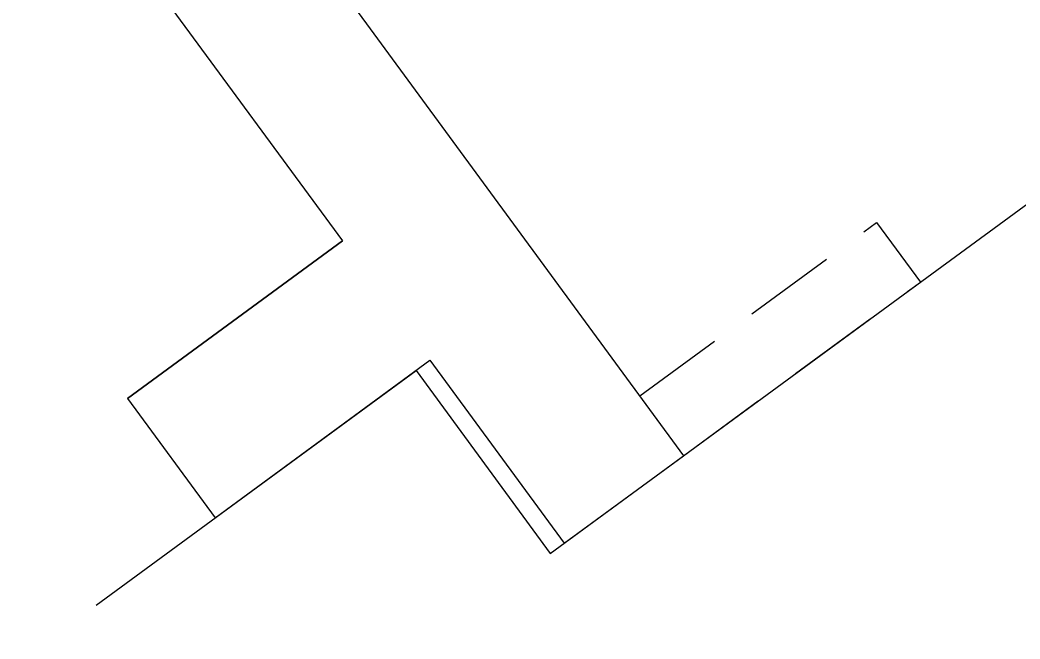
# Model space of a CAD drawing. Header units: millimetres. Extents: x 75184266 to 76346726, y -35850126 to -33679385.
# Drawn here: x 75336047 to 75338073, y -34535952 to -34534697 of the extents above; entities that cross this region are included whole.
import ezdxf

# ---------------------------------------------------------------- set-up
doc = ezdxf.new("R2010")
doc.units = ezdxf.units.MM
doc.header["$LTSCALE"] = 50
doc.header["$MEASUREMENT"] = 0
doc.linetypes.add('HIDDEN2', pattern=[0.1875, 0.125, -0.0625])
doc.linetypes.add('XR-지하3층$0$H', pattern=[1.3, 0.8, -0.5])
doc.layers.add('건축', color=8, linetype='CONTINUOUS', plot=False)

msp = doc.modelspace()

# ---------------------------------------------------------------- linework, layer by layer
at = {"layer": '건축'}
for p, q in [((75333322.5, -34530541.1, 0), (75336700.1, -34535145, 0)), ((75333741.8, -34530605.6, 0), (75337391.5, -34535580.4, 0)), ((75336700.1, -34535145, 0), (75336264.7, -34535464.5, 0)), ((75336264.7, -34535464.5, 0), (75336700.1, -34535145, 0)), ((75336442.1, -34535706.3, 0), (75336877.5, -34535386.9, 0)), ((75336877.5, -34535386.9, 0), (75337149.6, -34535757.8, 0)), ((75336264.7, -34535464.5, 0), (75336442.1, -34535706.3, 0)), ((75337149.6, -34535757.8, 0), (75337391.5, -34535580.4, 0))]:
    msp.add_line(p, q, dxfattribs=at)
at = {"layer": '건축', "linetype": 'HIDDEN2', "ltscale": 30}
for p, q in [((75337302.8, -34535459.4, 0), (75337782.5, -34535107.5, 0)), ((75337782.5, -34535107.5, 0), (75337871.3, -34535228.4, 0)), ((75337391.5, -34535580.4, 0), (75337871.3, -34535228.4, 0))]:
    msp.add_line(p, q, dxfattribs=at)
at = {"layer": '건축', "linetype": 'XR-지하3층$0$H', "ltscale": 50, "elevation": 0}
msp.add_lwpolyline([(75334499.2, -34539657.1), (75333505.5, -34537846.9), (75333580.8, -34537805.6), (75336849.3, -34535407.6), (75337121.4, -34535778.5), (75342112.3, -34532117), (75342408.1, -34532520.1), (75346987.8, -34529160.3), (75346839.9, -34528958.7), (75348629.9, -34527645.5), (75348777.8, -34527847.1)], dxfattribs=at)

doc.saveas('drawing.dxf')
